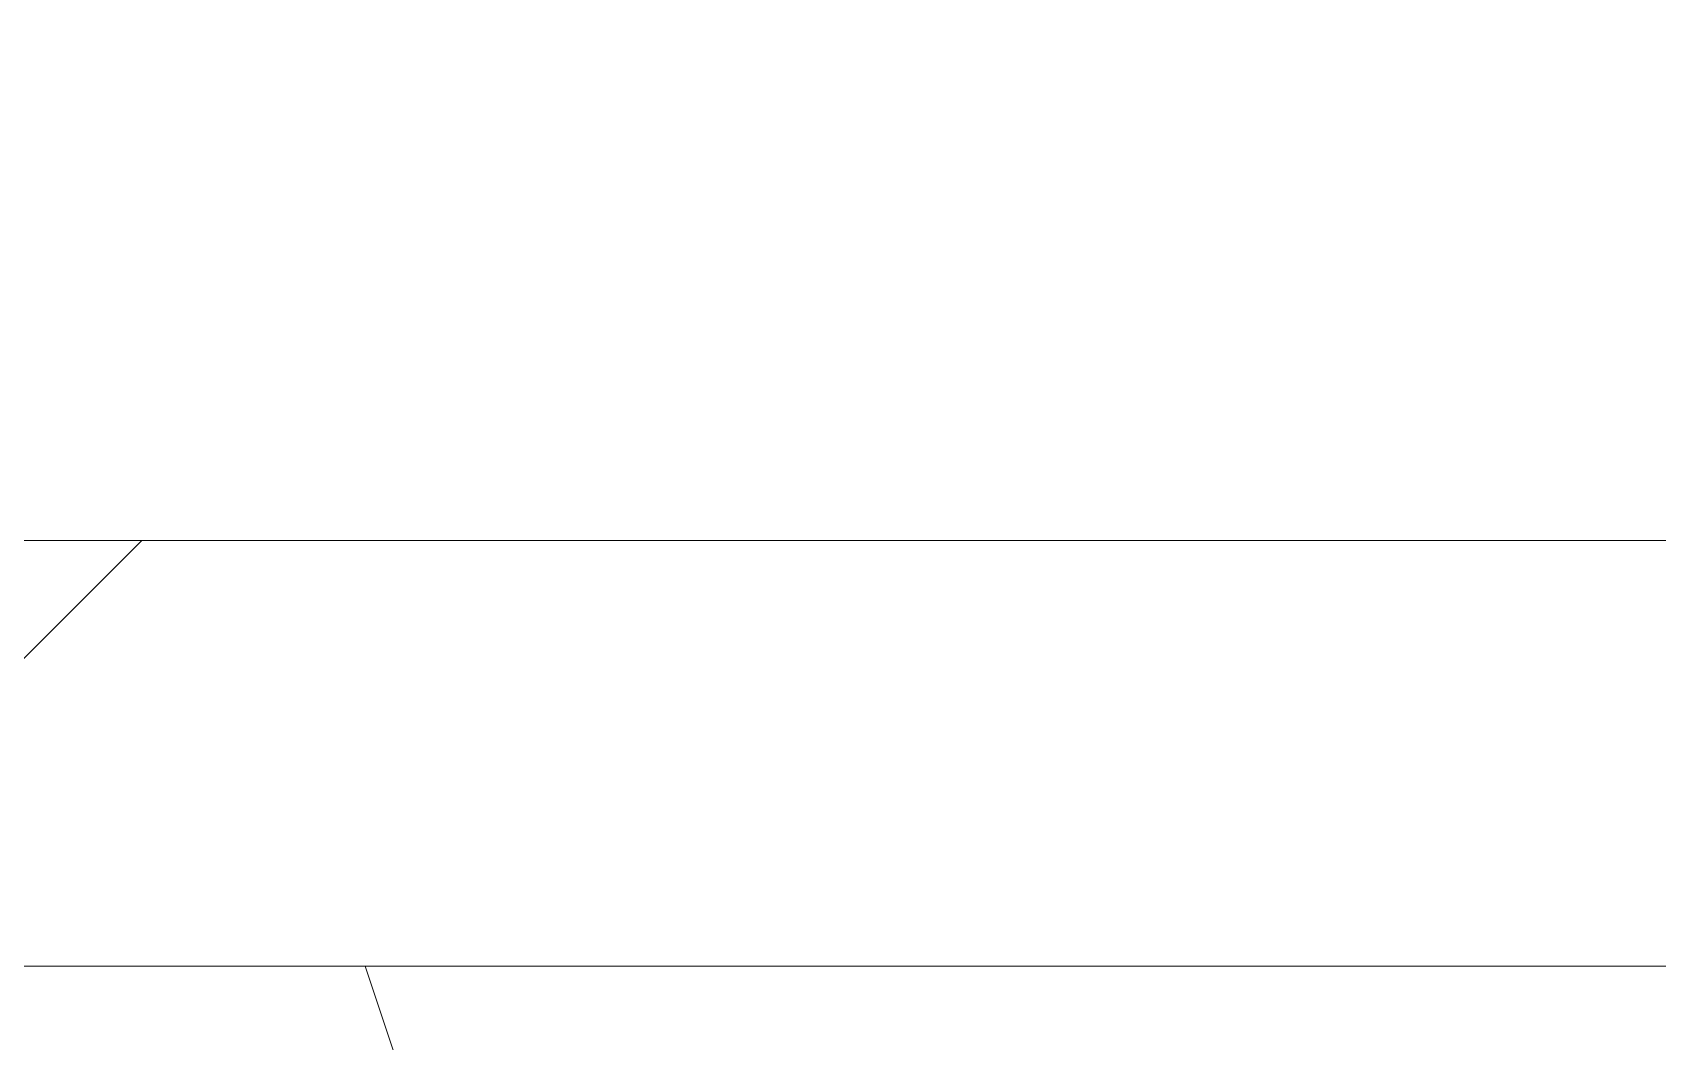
# Model space of a CAD drawing. Header units: inches. Extents: x -4169 to -1846, y 9706 to 12377.
# Drawn here: x -3498.079 to -3496.173, y 10351.251 to 10352.436 of the extents above; entities that cross this region are included whole.
import ezdxf

# ---------------------------------------------------------------- set-up
doc = ezdxf.new("R2010")
doc.units = ezdxf.units.IN
doc.header["$MEASUREMENT"] = 0
doc.layers.add('A-WALL', color=113, linetype='Continuous', lineweight=18)
doc.layers.add('A-WALL-PATT-4', color=111, linetype='Continuous', lineweight=9)

msp = doc.modelspace()

# ---------------------------------------------------------------- hatches: boundary and pattern name
at = {"layer": 'A-WALL-PATT-4'}
h = msp.add_hatch(dxfattribs=at)
h.set_pattern_fill('FP_1', color=256, style=0, pattern_type=2)
h.set_pattern_definition([(0, (0, 0), (20.48, 5.12), [0.845, -14.515, 0.845, -14.515, -81.92]), (0, (0, 0), (20.48, 5.12), [-30.72, 0.845, -29.875, 0.845, -14.515, -35.84]), (0, (0, 0), (20.48, 5.12), [-76.8, 0.845, -9.395, 0.845, -24.755]), (120, (7.68, 2.56), (-14.67405, 15.1762003), [0.845, -14.515, 0.845, -14.515, -81.92]), (120, (7.68, 2.56), (-14.67405, 15.1762003), [-30.72, 0.845, -29.875, 0.845, -14.515, -35.84]), (120, (7.68, 2.56), (-14.67405, 15.1762003), [-76.8, 0.845, -9.395, 0.845, -24.755]), (240, (10.24, 12.8), (-5.80595, -20.2962003), [0.845, -14.515, 0.845, -14.515, -81.92]), (240, (10.24, 12.8), (-5.80595, -20.2962003), [-30.72, 0.845, -29.875, 0.845, -14.515, -35.84]), (240, (10.24, 12.8), (-5.80595, -20.2962003), [-76.8, 0.845, -9.395, 0.845, -24.755])])
h.paths.add_polyline_path([(-3454.9237, 10351.8394), (-3417.1737, 10351.8394), (-3417.1737, 10352.4644), (-3454.9237, 10352.4644)], flags=0)
h.paths.add_polyline_path([(-3497.711, 10351.8394), (-3494.9237, 10351.8394), (-3494.9237, 10352.4644), (-3498.0487, 10352.4644), (-3498.0487, 10351.8394), (-3497.9499, 10351.8394)], flags=0)
h = msp.add_hatch(dxfattribs=at)
h.set_pattern_fill('FP_26', color=256, style=0, pattern_type=2)
h.set_pattern_definition([(45, (0, 0), (-6.335677, 6.335677), []), (45, (0, 9.6), (-6.335677, 6.335677), [])])
h.paths.add_polyline_path([(-3417.7987, 10351.3394), (-3416.6737, 10351.3394), (-3416.6737, 10351.8394), (-3454.9237, 10351.8394), (-3454.9237, 10351.3394), (-3430.418, 10351.3394)], flags=0)
h.paths.add_polyline_path([(-3498.1989, 10351.3394), (-3494.9237, 10351.3394), (-3494.9237, 10351.8394), (-3498.6737, 10351.8394), (-3498.6737, 10351.3394)], flags=0)
h = msp.add_hatch(dxfattribs=at)
h.set_pattern_fill('FP_2', color=256, style=0, pattern_type=2)
h.set_pattern_definition([(161.57, (0.32, 0.32), (-2.560496185, -0.000537386), [0, -18.214, 2.022, 0]), (18.43, (-0.32, 0.32), (-2.560496185, 0.000537386), [0, -18.214, 2.022, 0]), (108.43, (0.32, 0.32), (1.27922091, -6.400876726), [6.07, -14.166]), (71.57, (-0.32, 0.32), (1.27922091, 6.400876726), [6.07, -14.166])])
h.paths.add_polyline_path([(-3422.6266, 10345.8394), (-3411.1737, 10345.8394), (-3411.1737, 10351.3394), (-3454.9237, 10351.3394), (-3454.9237, 10345.8394), (-3435.3237, 10345.8394)], flags=0)
h.paths.add_polyline_path([(-3499.1737, 10345.8394), (-3494.9237, 10345.8394), (-3494.9237, 10351.3394), (-3499.1737, 10351.3394), (-3499.1737, 10346.0894)], flags=0)

# ---------------------------------------------------------------- linework, layer by layer
at = {"layer": 'A-WALL'}
for p, q in [((-3498.6737, 10351.8394), (-3494.9237, 10351.8394)), ((-3499.1737, 10351.3394), (-3494.9237, 10351.3394))]:
    msp.add_line(p, q, dxfattribs=at)

doc.saveas('drawing.dxf')
